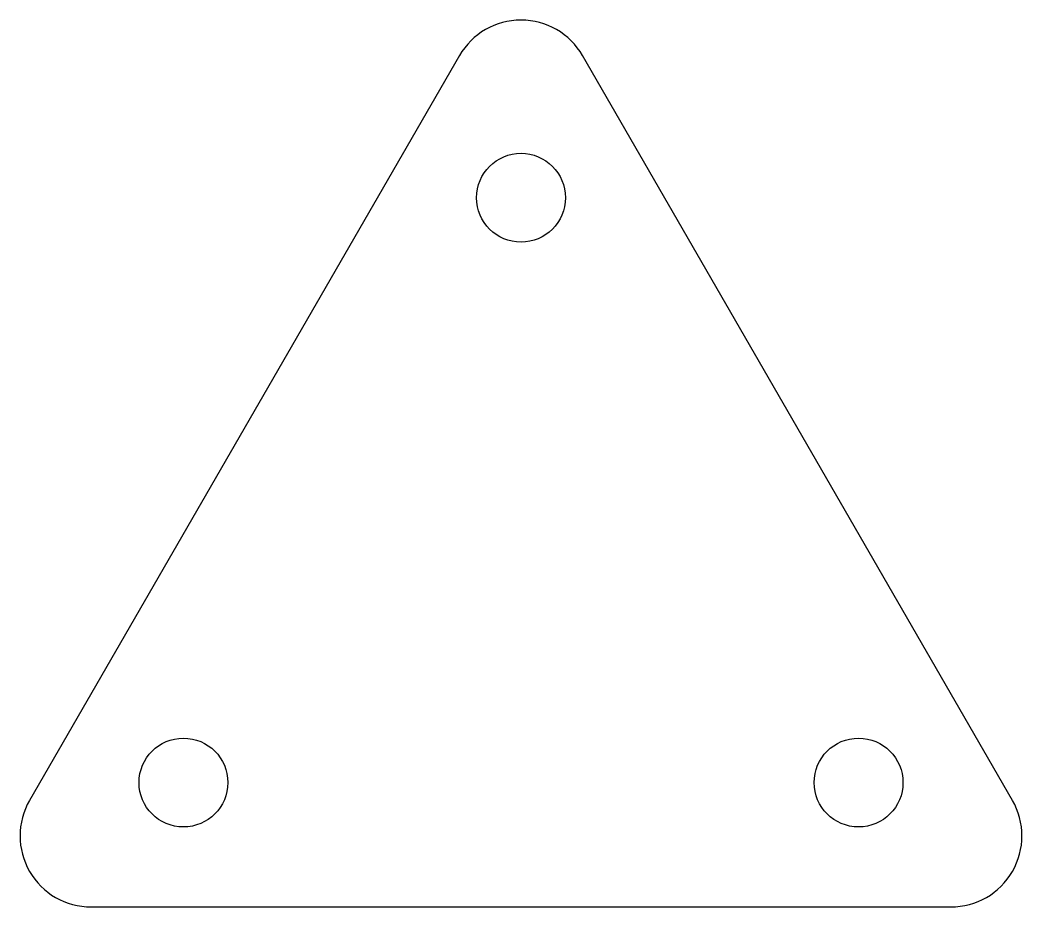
# Model space of a CAD drawing. Header units: millimetres. Extents: x -26.4 to 30, y -7 to 42.9.
import ezdxf

# ---------------------------------------------------------------- set-up
doc = ezdxf.new("R2010")
doc.units = ezdxf.units.MM

msp = doc.modelspace()

# ---------------------------------------------------------------- linework, layer by layer
at = {"color": 7, "linetype": 'Continuous', "lineweight": 25}
for p, q in [((-1.633, 40.909), (-25.829, -1)), ((29.492, -1), (5.296, 40.909)), ((-22.365, -7), (26.028, -7))]:
    msp.add_line(p, q, dxfattribs=at)
for centre in [(1.832, 32.909), (-17.168, 0), (20.832, 0)]:
    msp.add_circle(centre, 2.5, dxfattribs=at)
for centre, start, end in [((1.832, 38.909), 30, 150), ((-22.365, -3), 150, 270), ((26.028, -3), 270, 30)]:
    msp.add_arc(centre, 4, start, end, dxfattribs=at)

doc.saveas('drawing.dxf')
